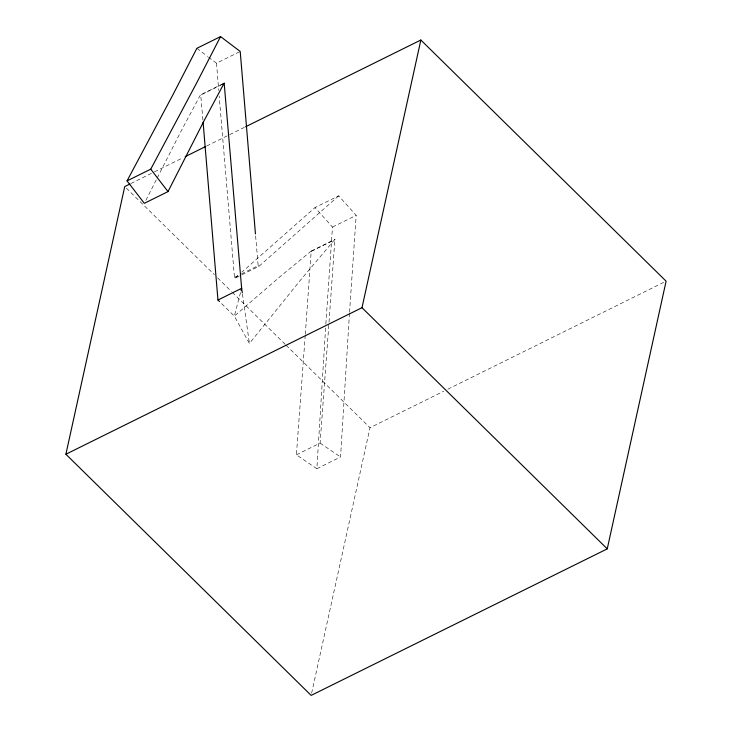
<?xml version="1.0" encoding="UTF-8"?>
<svg xmlns="http://www.w3.org/2000/svg" width="732" height="732" viewBox="0 0 732 732"><rect width="100%" height="100%" fill="white"/><g stroke="black" fill="none" stroke-linecap="round" stroke-linejoin="round"><path stroke-width="0.55" stroke-dasharray="3.66 2.75" d="M349.475 313.369L340.545 456.997L316.855 468.727L325.786 325.09M325.859 323.956L332.484 227.085L315.007 207.559L241.935 272.121M349.539 312.235L356.173 215.364L338.696 195.837L315.007 207.559M316.855 468.727L296.405 454.828L305.226 335.439M305.308 334.304L311.21 251.067L280.942 275.891L234.322 316.114L249.411 343.473L301.172 279.276L334.899 239.346L328.997 322.583M296.405 454.828L320.094 443.107L328.915 323.718M311.631 693.167L369.999 427.726L443.766 391.217M240.517 292.58L234.322 316.114L219.518 301.557M145.869 200.294L156.694 179.038M157.206 178.022L180.905 131.476L200.486 94.84L223.187 83.613M338.696 195.837L258.872 266.357L235.182 278.087L234.469 277.382L219.17 96.038M235.182 278.087L238.559 275.104M208.483 57.105L216.526 63.19L240.215 51.46M202.901 119.984L200.714 95.078L222.436 84.336M130.9 183.512L153.445 172.359M154.461 171.855L183.156 157.655M206.717 145.997L245.65 126.728M332.484 227.085L356.173 215.364M234.469 277.382L240.389 274.454M241.377 273.96L258.158 265.661L255.55 235.054M311.21 251.067L334.899 239.346M311.448 251.296L335.137 239.574M447.865 389.186L664.052 282.195M320.094 443.107L340.545 456.997M196.862 48.321L207.586 56.428M258.158 265.661L258.872 266.357M126.38 188.161L214.375 274.692M217.633 277.895L231.486 291.519M232.3 292.315L285.26 344.397M286.075 345.202L369.999 427.726M242.438 293.935L249.411 343.473M216.526 63.19L218.712 90.375"/><path stroke-width="1.1" d="M245.65 126.728L420.854 40.022L666.102 281.18L607.249 548.863L311.146 695.4L65.898 454.233L124.751 186.559L129.875 184.025M65.898 454.233L362.001 307.696L420.854 40.022M241.084 290.439L241.642 288.307L224.166 83.119L204.594 119.746L168.012 191.601L144.323 203.322L127.048 180.895L172.798 95.014L196.862 48.321L220.552 36.6L240.215 51.46L255.45 233.92M220.552 36.6L196.478 83.292L150.737 169.174L127.048 180.895M222.436 84.336L224.404 83.356M185.205 156.639L205.692 146.501M219.518 301.557L217.953 300.029L241.642 288.307L242.283 292.809M362.001 307.696L607.249 548.863M150.737 169.174L168.012 191.601M203.103 122.253L217.953 300.029"/></g></svg>
